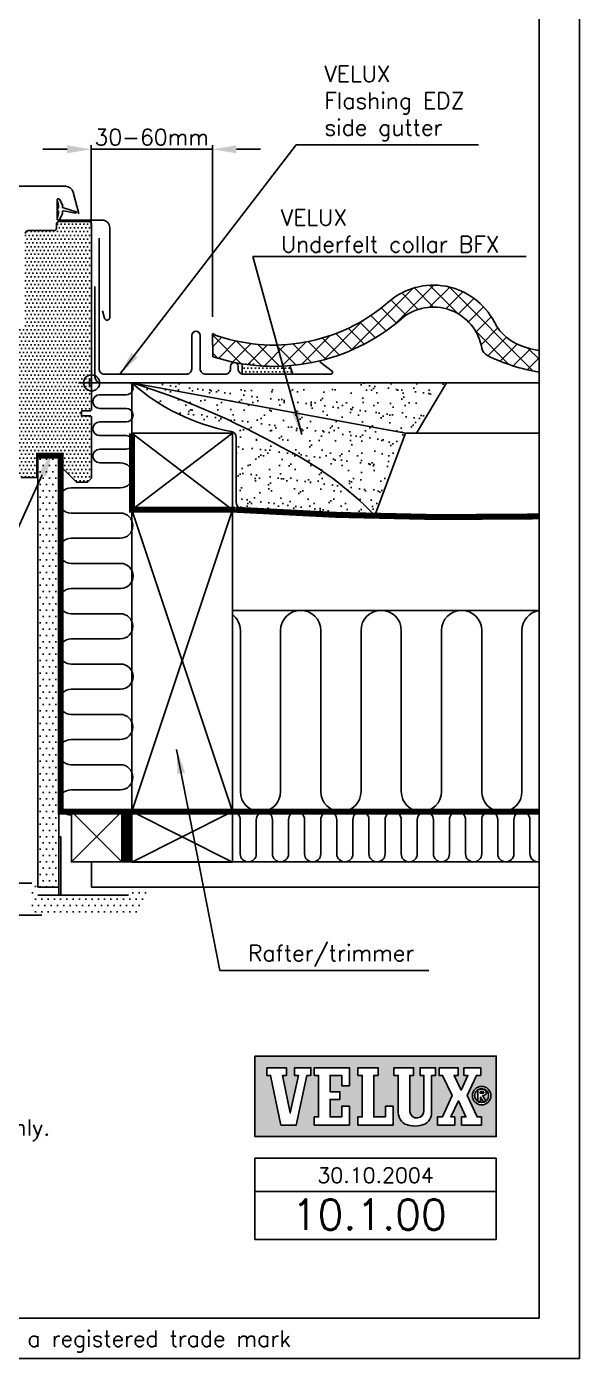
# Model space of a CAD drawing. Extents: x 0 to 1890, y 0 to 1390.
# Drawn here: x 1615 to 1890, y 0 to 662 of the extents above; entities that cross this region are included whole.
import ezdxf
from ezdxf.enums import TextEntityAlignment as Align

# ---------------------------------------------------------------- set-up
doc = ezdxf.new("R2010")
doc.units = 0
doc.header["$LTSCALE"] = 30
doc.header["$MEASUREMENT"] = 0
doc.header["$PDSIZE"] = 2
doc.linetypes.add('DASHED', pattern=[0.75, 0.5, -0.25])
doc.linetypes.add('HIDDEN', pattern=[0.375, 0.25, -0.125])
doc.layers.get('DEFPOINTS').update_dxf_attribs({"linetype": 'CONTINUOUS'})
for name, color, linetype in [('VELUX_BFX', 9, 'CONTINUOUS'), ('VELUX_FLASHING', 4, 'CONTINUOUS'), ('VELUX_FRAME', 6, 'CONTINUOUS'), ('VELUX_HATCH', 1, 'CONTINUOUS'), ('VELUX_INFO', 6, 'CONTINUOUS'), ('VELUX_INSIDE-COVERING', 7, 'CONTINUOUS'), ('VELUX_INSULATION', 1, 'CONTINUOUS'), ('VELUX_LINNING', 7, 'CONTINUOUS'), ('VELUX_ROOFCONSTRUCTION', 7, 'CONTINUOUS'), ('VELUX_ROOFINGMATERIAL', 3, 'CONTINUOUS'), ('VELUX_ROOFWINDOW', 7, 'CONTINUOUS'), ('VELUX_TEXT', 1, 'CONTINUOUS'), ('VELUX_UNDERROOF', 3, 'DASHED'), ('VELUX_VAPOUR-BARRIER', 1, 'HIDDEN')]:
    doc.layers.add(name, color=color, linetype=linetype)
doc.styles.add('ROMANS', font='romans')
doc.styles.add('STOR', font='ROMANS', dxfattribs={"height": 15})
doc.dimstyles.new('MLS_A3_1T5', dxfattribs={"dimtxt": 8, "dimasz": 12, "dimexe": 2, "dimexo": 0, "dimgap": 2, "dimtad": 1, "dimtoh": 1, "dimdec": 0, "dimzin": 0, "dimdsep": 46, "dimtxsty": 'ROMANS', "dimcen": 0.09, "dimclrd": 256, "dimclre": 256, "dimclrt": 256, "dimadec": 0, "dimazin": 0, "dimtfac": 1, "dimtdec": 0, "dimtix": 1, "dimtmove": 0, "dimatfit": 3, "dimfxl": 1, "dimtolj": 1, "dimtzin": 0, "dimarcsym": 0})

# ---------------------------------------------------------------- blocks, each defined once
blk = doc.blocks.new('*D4')
at = {"layer": 'DEFPOINTS', "color": 0}
for p in [(1647.38, 600.69), (1647.38, 562.31), (1707.57, 517.42)]:
    blk.add_point(p, dxfattribs=at)
at = {"layer": 'VELUX_INFO', "lineweight": -2}
for p, q in [((1647.38, 562.31), (1647.38, 602.69)), ((1707.57, 517.42), (1707.57, 602.69)), ((1635.38, 600.69), (1623.38, 600.69)), ((1707.57, 600.69), (1647.38, 600.69)), ((1719.57, 600.69), (1731.57, 600.69))]:
    blk.add_line(p, q, dxfattribs=at)
at = {"layer": 'VELUX_INFO'}
for points in [[(1635.38, 602.69), (1635.38, 598.69), (1647.38, 600.69)], [(1719.57, 602.69), (1719.57, 598.69), (1707.57, 600.69)]]:
    blk.add_solid(points, dxfattribs=at)
at = {"layer": 'VELUX_INFO', "insert": (1677.48, 606.69), "char_height": 8, "attachment_point": 5, "style": 'ROMANS'}
blk.add_mtext('\\A1;30-60mm', dxfattribs=at)
blk = doc.blocks.new('V21_PAKNING')
at = {"layer": 'VELUX_ROOFWINDOW', "const_width": 3}
blk.add_lwpolyline([(27.3, -36.2), (14.8, -36.2)], dxfattribs=at)

msp = doc.modelspace()

# ---------------------------------------------------------------- hatches: boundary and pattern name
at = {"layer": 'VELUX_HATCH', "linetype": 'Continuous'}
h = msp.add_hatch(dxfattribs=at)
h.set_pattern_fill('DOTS', color=256, scale=30, style=0)
h.set_pattern_definition([(180, (1699.0098, 332.9216), (-0.9375, 1.875), [0, -1.875])])
edge = h.paths.add_edge_path()
edge.add_line((1632.77, 442.63), (1640.07, 435.33))
edge.add_line((1640.07, 435.33), (1645.57, 435.33))
edge.add_line((1645.57, 435.33), (1647.57, 437.33))
edge.add_line((1647.57, 437.33), (1647.57, 467.83))
edge.add_line((1647.57, 467.83), (1647.07, 468.33))
edge.add_line((1647.07, 468.33), (1642.57, 468.33))
edge.add_line((1642.57, 468.33), (1642.57, 470.73))
edge.add_line((1642.57, 470.73), (1647.07, 470.73))
edge.add_line((1647.07, 470.73), (1647.57, 471.23))
edge.add_line((1647.57, 471.23), (1647.57, 483.13))
edge.add_line((1647.57, 483.13), (1646.57, 483.13))
edge.add_line((1646.57, 483.13), (1646.57, 486.13))
edge.add_line((1646.57, 486.13), (1647.57, 486.13))
edge.add_line((1647.57, 486.13), (1647.57, 563.33))
edge.add_ellipse((1646.07, 563.33), major_axis=(-1.06, 1.06), ratio=1, start_angle=225, end_angle=315)
edge.add_line((1646.07, 564.83), (1631.57, 564.83))
edge.add_ellipse((1631.57, 563.33), major_axis=(1.06, 1.06), ratio=1, start_angle=45, end_angle=135)
edge.add_line((1630.07, 563.33), (1630.07, 561.33))
edge.add_ellipse((1629.07, 561.33), major_axis=(0.707, 0.707), ratio=1, start_angle=225, end_angle=315, ccw=False)
edge.add_line((1629.07, 560.33), (1616.07, 560.33))
edge.add_ellipse((1616.07, 558.83), major_axis=(1.06, 1.06), ratio=1, start_angle=45, end_angle=135)
edge.add_line((1614.57, 558.83), (1614.57, 511.33))
edge.add_line((1614.57, 511.33), (1607.07, 511.33))
edge.add_ellipse((1607.07, 509.83), major_axis=(1.06, 1.06), ratio=1, start_angle=45, end_angle=135)
edge.add_line((1605.57, 509.83), (1605.57, 499.33))
edge.add_line((1605.57, 499.33), (1611.17, 438.99))
edge.add_ellipse((1612.66, 439.13), major_axis=(1.06, 1.06), ratio=1, start_angle=140.3, end_angle=225)
edge.add_line((1612.66, 437.63), (1620.27, 437.63))
edge.add_line((1620.27, 437.63), (1620.27, 449.63))
edge.add_line((1620.27, 449.63), (1632.77, 449.63))
edge.add_line((1632.77, 449.63), (1632.77, 442.63))
edge = h.paths.add_edge_path()
edge.add_ellipse((1566.47, 544.28), major_axis=(-1.94, 1.94), ratio=1, start_angle=39.78409, end_angle=230.21591)
edge.add_line((1569.21, 544.53), (1569.26, 544.53))
edge.add_line((1569.26, 544.53), (1572.97, 544.53))
edge.add_ellipse((1572.97, 546.03), major_axis=(1.06, 1.06), ratio=1, start_angle=225, end_angle=315)
edge.add_line((1574.47, 546.03), (1574.47, 552.53))
edge.add_line((1574.47, 552.53), (1575.47, 552.53))
edge.add_line((1575.47, 552.53), (1575.47, 556.53))
edge.add_line((1575.47, 556.53), (1574.47, 556.53))
edge.add_line((1574.47, 556.53), (1574.47, 561.53))
edge.add_line((1574.47, 561.53), (1575.47, 563.53))
edge.add_line((1575.47, 563.53), (1581.47, 563.53))
edge.add_line((1581.47, 563.53), (1581.47, 561.03))
edge.add_line((1581.47, 561.03), (1584.47, 561.03))
edge.add_line((1584.47, 561.03), (1584.47, 564.53))
edge.add_line((1584.47, 564.53), (1594.47, 564.53))
edge.add_line((1594.47, 564.53), (1594.47, 578.83))
edge.add_ellipse((1595.47, 578.83), major_axis=(-0.707, 0.707), ratio=1, start_angle=-45, end_angle=45, ccw=False)
edge.add_line((1595.47, 579.83), (1607.47, 579.83))
edge.add_ellipse((1607.47, 578.83), major_axis=(-0.707, 0.707), ratio=1, start_angle=225, end_angle=315, ccw=False)
edge.add_line((1608.47, 578.83), (1608.47, 517.06))
edge.add_ellipse((1607.47, 517.06), major_axis=(0.707, 0.707), ratio=1, start_angle=250.01689, end_angle=315, ccw=False)
edge.add_line((1607.89, 516.16), (1604.39, 514.53))
edge.add_ellipse((1603.97, 515.43), major_axis=(0.707, 0.707), ratio=1, start_angle=135, end_angle=250.01689, ccw=False)
edge.add_line((1602.97, 515.43), (1602.97, 520.13))
edge.add_line((1602.97, 520.13), (1599.97, 520.13))
edge.add_line((1599.97, 520.13), (1599.97, 515.33))
edge.add_ellipse((1598.97, 515.33), major_axis=(0.707, 0.707), ratio=1, start_angle=225, end_angle=315, ccw=False)
edge.add_line((1598.97, 514.33), (1593.47, 514.33))
edge.add_line((1593.47, 514.33), (1593.47, 511.33))
edge.add_line((1593.47, 511.33), (1600.97, 511.33))
edge.add_ellipse((1600.97, 509.83), major_axis=(1.06, 1.06), ratio=1, start_angle=315, end_angle=405, ccw=False)
edge.add_line((1602.47, 509.83), (1602.47, 506.25))
edge.add_ellipse((1600.97, 506.25), major_axis=(1.06, 1.06), ratio=1, start_angle=270, end_angle=315, ccw=False)
edge.add_line((1602.03, 505.19), (1598.97, 502.13))
edge.add_line((1598.97, 502.13), (1598.97, 501.23))
edge.add_line((1598.97, 501.23), (1591.87, 501.23))
edge.add_line((1591.87, 501.23), (1591.87, 498.03))
edge.add_line((1591.87, 498.03), (1598.97, 498.03))
edge.add_line((1598.97, 498.03), (1598.97, 497.13))
edge.add_line((1598.97, 497.13), (1602.03, 494.07))
edge.add_ellipse((1600.97, 493.01), major_axis=(1.06, 1.06), ratio=1, start_angle=315, end_angle=360, ccw=False)
edge.add_line((1602.47, 493.01), (1602.47, 491.03))
edge.add_ellipse((1600.97, 491.03), major_axis=(1.06, 1.06), ratio=1, start_angle=225, end_angle=315, ccw=False)
edge.add_line((1600.97, 489.53), (1573.97, 489.53))
edge.add_ellipse((1573.97, 491.03), major_axis=(-1.06, 1.06), ratio=1, start_angle=45, end_angle=135, ccw=False)
edge.add_line((1572.47, 491.03), (1572.47, 493.53))
edge.add_ellipse((1571.47, 493.53), major_axis=(0.707, 0.707), ratio=1, start_angle=315, end_angle=405)
edge.add_line((1571.47, 494.53), (1565.22, 494.53))
edge.add_ellipse((1565.22, 496.03), major_axis=(1.06, 1.06), ratio=1, start_angle=141, end_angle=225, ccw=False)
edge.add_line((1563.73, 495.87), (1558.85, 542.32))
edge.add_ellipse((1560.84, 542.53), major_axis=(1.41, 1.41), ratio=1, start_angle=45, end_angle=141, ccw=False)
edge.add_line((1560.84, 544.53), (1563.68, 544.53))
h = msp.add_hatch(dxfattribs=at)
h.set_pattern_fill('ANSI37', color=256, scale=50, style=0)
h.set_pattern_definition([(45, (199.1, -24.735), (-4.419417, 4.419417), []), (135, (199.1, -24.735), (-4.419417, -4.419417), [])])
h.paths.add_polyline_path([(1841.49, 501.9, 0.191319), (1844.25, 498.21, 0.069713), (1870, 489.92), (1870, 500.68, -0.020358), (1863.12, 502.32, -0.206769), (1847.73, 514.84, 0.486668), (1794.92, 524.7, -0.274443), (1707.6, 508.92), (1707.86, 497.62, 0.028735), (1718.69, 494.78, -0.04426), (1719.01, 494.72, 0.230375), (1801.52, 516.42, -0.585026)])
h = msp.add_hatch(dxfattribs=at)
h.set_pattern_fill('DOTS', color=256, scale=30, style=0)
h.set_pattern_definition([(0, (208.3217, -63.0159), (0.9375, 1.875), [0, -1.875])])
edge = h.paths.add_edge_path()
edge.add_line((1746.11, 493.2), (1747.54, 488.9))
edge.add_line((1747.54, 488.9), (1722.44, 488.99))
edge.add_line((1722.44, 488.99), (1722.44, 494.1))
h = msp.add_hatch(dxfattribs=at)
h.set_pattern_fill('AR-SAND', color=256, scale=5, style=0)
h.set_pattern_definition([(142.5, (2809.044, -65.816), (0.314967, 9.63412), [0, -7.6, 0, -8.5, 0, -8.125]), (172.5, (2809.044, -65.816), (-8.84888, 14.11073), [0, -4.1, 0, -6.85, 0, -2.625]), (212.5, (2815.194, -65.816), (-15.57071, 0.028295), [0, -2.5, 0, -9, 0, -11.75]), (222.5, (2815.194, -65.816), (-15.03063, 4.38838), [0, -1.25, 0, -5.9, 0, -6.75])])
h.paths.add_polyline_path([(1719.39, 457.56, 0.365436), (1716.9, 460.52, -0.135928), (1667.57, 484.62), (1667.58, 484.62, -0.054506), (1741.93, 452.65, -0.088009), (1788.27, 418.75), (1725.21, 420.83, -0.000119), (1723.83, 420.89, -0.408899), (1719.39, 426.39)])
h.paths.add_polyline_path([(1741.93, 452.65, 0.054506), (1667.58, 484.62), (1667.59, 484.62), (1803.57, 459.63), (1788.27, 418.75, 0.088009)])
h.paths.add_polyline_path([(1667.59, 484.62), (1824.03, 484.62), (1809.11, 459.63), (1803.57, 459.63)])
h = msp.add_hatch(dxfattribs=at)
h.set_pattern_fill('DOTS', color=256, scale=50, style=0)
h.set_pattern_definition([(180, (2818.8463, -65.816), (-1.5625, 3.125), [0, -3.125])])
h.paths.add_polyline_path([(1620.85, 448.43), (1631.25, 448.43), (1631.25, 427.32, 0.089803), (1631.25, 425.09), (1631.25, 401.99, 0.06289), (1631.25, 400.43), (1631.25, 376.99, 0.06289), (1631.25, 375.43), (1631.25, 351.99, 0.06289), (1631.25, 350.43), (1631.25, 326.99, 0.06289), (1631.25, 325.43), (1631.25, 243.73), (1631.13, 243.03), (1631.25, 243.01), (1631.25, 232.63), (1620.85, 232.63), (1620.85, 236.43)])
h = msp.add_hatch(dxfattribs=at)
h.set_pattern_fill('DOTS', color=256, scale=50, style=0)
h.set_pattern_definition([(180, (3008.7236, 0), (-1.5625, 3.125), [0, -3.125])])
h.paths.add_polyline_path([(1668.1, 220.13, 0.339454), (1672.93, 223.83), (1674.82, 230.87, 0.493145), (1673.85, 232.13), (1673.15, 232.13, -0.414214), (1671.15, 234.13), (1665.85, 234.13), (1665.85, 229.13), (1620.85, 229.13), (1620.85, 236.13), (1617.85, 236.13), (1617.85, 225.13, 0.414214), (1622.85, 220.13)])
at = {"layer": 'VELUX_INFO', "linetype": 'Continuous'}
h = msp.add_hatch(color=1, dxfattribs=at)
h.paths.add_polyline_path([(1848.71, 150.15), (1728.71, 150.15), (1728.71, 110.15), (1848.71, 110.15)])
h.paths.add_polyline_path([(1779.95, 115.88), (1779.95, 119.93), (1782.08, 119.93), (1782.08, 140.59), (1779.95, 140.59), (1779.95, 144.42), (1789.96, 144.42), (1789.96, 140.59), (1787.83, 140.59), (1787.83, 119.93), (1793.58, 119.93), (1793.58, 125.25), (1797.41, 125.25), (1797.41, 115.88)], flags=16)
h.paths.add_polyline_path([(1775.69, 115.88), (1758.23, 115.88), (1758.23, 119.93), (1760.36, 119.93), (1760.36, 140.59), (1758.23, 140.59), (1758.23, 144.42), (1775.69, 144.42), (1775.69, 135.47), (1771.86, 135.47), (1771.86, 140.59), (1766.11, 140.59), (1766.11, 132.49), (1771.01, 132.49), (1771.01, 128.66), (1766.11, 128.66), (1766.11, 119.93), (1771.86, 119.93), (1771.86, 125.25), (1775.69, 125.25)], flags=16)
h.paths.add_polyline_path([(1799.97, 122.37), (1799.97, 140.59), (1797.84, 140.59), (1797.84, 144.42), (1807.63, 144.42), (1807.63, 140.59), (1805.72, 140.59), (1805.72, 122.42, 0.946778), (1812.74, 123.1), (1812.74, 140.59), (1810.83, 140.59), (1810.83, 144.42), (1818.49, 144.42), (1818.49, 140.59), (1816.58, 140.59), (1816.58, 122.27, -0.376875), (1810.83, 115.67, -0.088845), (1805.72, 115.67, -0.37443)], flags=16)
h.paths.add_polyline_path([(1749.29, 115.88), (1741.62, 115.88), (1736.51, 140.59), (1734.59, 140.59), (1734.59, 144.42), (1744.39, 144.42), (1744.39, 140.59), (1742.47, 140.59), (1746.33, 121.93), (1750.35, 140.59), (1748.43, 140.59), (1748.43, 144.42), (1756.53, 144.42), (1756.53, 140.59), (1754.61, 140.59)], flags=16)
h.paths.add_polyline_path([(1819.56, 115.88), (1819.56, 119.93), (1821.9, 119.93), (1826.76, 130.59), (1822.01, 140.59), (1820.3, 140.59), (1820.3, 144.42), (1829.67, 144.42), (1829.67, 140.59), (1827.76, 140.59), (1831.21, 133.32), (1834.57, 140.59), (1832.65, 140.59), (1832.65, 144.42), (1840.96, 144.42), (1840.96, 140.59), (1838.83, 140.59), (1834.18, 130.54), (1839.15, 119.93), (1841.28, 119.93), (1841.28, 115.88), (1831.48, 115.88), (1831.48, 119.93), (1833.61, 119.93), (1829.84, 127.99), (1826.16, 119.93), (1828.07, 119.93), (1828.07, 115.88)], flags=16)
h.paths.add_polyline_path([(1836.82, 130.54, -1), (1846.02, 130.54, -1)], flags=16)
h.paths.add_polyline_path([(1837.93, 130.54, -1), (1844.91, 130.54, -1)], flags=0)
h.paths.add_polyline_path([(1839.61, 127.67), (1839.61, 133.52), (1842.11, 133.52, -1.04246), (1842.11, 130.58), (1841.93, 130.58), (1843.56, 128.02, -0.045057), (1843.07, 127.67), (1842.24, 127.67), (1840.91, 129.77), (1840.91, 127.67)], flags=0)
h.paths.add_polyline_path([(1840.72, 131.69), (1840.72, 132.41), (1842.15, 132.41, -1.08395), (1842.13, 131.69)], flags=0)

# ---------------------------------------------------------------- linework, layer by layer
at = {"layer": 'VELUX_BFX'}
for points in [[(1649.21, 532.61), (1649.21, 487.62, 0.408932), (1652.16, 484.62), (1824.03, 484.62), (1809.11, 459.63), (1803.57, 459.63), (1788.27, 418.75), (1724.39, 420.86, -0.442276), (1719.39, 426.39), (1719.39, 457.56, 0.365436), (1716.9, 460.52, -0.135941), (1667.57, 484.63), (1803.57, 459.63)], [(1667.57, 484.63, -0.054514), (1741.93, 452.65, -0.088009), (1788.27, 418.75, 0.109041)]]:
    msp.add_lwpolyline(points, format="xyb", dxfattribs=at)
at = {"layer": 'VELUX_FLASHING'}
msp.add_lwpolyline([(1761.02, 495.1), (1767.25, 490.32, -0.548619), (1766.34, 488.9), (1723.14, 488.9, -0.414214), (1720.34, 491.7), (1720.34, 492.94, 1), (1716.64, 492.94), (1716.64, 491.7, -0.414214), (1713.84, 488.9), (1704.34, 488.9, -0.414214), (1701.54, 491.7), (1701.54, 508.2, 1), (1697.34, 508.2), (1697.34, 491.7, -0.414214), (1694.54, 488.9), (1654.04, 488.9, -0.414214), (1651.24, 491.7), (1651.24, 556.6)], format="xyb", dxfattribs=at)
msp.add_lwpolyline([(1746.11, 493.2), (1747.54, 488.9), (1722.44, 488.99), (1722.44, 494.1)], dxfattribs=at)
at = {"layer": 'VELUX_FRAME'}
for points in [[(0, 1390), (0, 0), (1890, 0), (1890, 1390)], [(20, 20), (1870, 20), (1870, 1370), (20, 1370)]]:
    msp.add_lwpolyline(points, close=True, dxfattribs=at)
at = {"layer": 'VELUX_INFO', "color": 7}
for p, q in [((1728.71, 99.51), (1848.71, 99.51)), ((1728.71, 99.51), (1728.71, 59.09)), ((1848.71, 99.51), (1848.71, 59.09)), ((1728.71, 82.89), (1848.71, 82.89)), ((1728.71, 59.09), (1848.71, 59.09))]:
    msp.add_line(p, q, dxfattribs=at)
msp.add_lwpolyline([(1728.71, 150.15), (1848.71, 150.15), (1848.71, 110.15), (1728.71, 110.15)], close=True, dxfattribs=at)
for points in [[(1734.59, 144.42), (1744.39, 144.42), (1744.39, 140.59), (1742.47, 140.59), (1746.33, 121.93), (1750.35, 140.59), (1748.43, 140.59), (1748.43, 144.42), (1756.53, 144.42), (1756.53, 140.59), (1754.61, 140.59), (1749.29, 115.88), (1741.62, 115.88), (1736.51, 140.59), (1734.59, 140.59), (1734.59, 144.42)], [(1758.23, 144.42), (1775.69, 144.42), (1775.69, 135.47), (1771.86, 135.47), (1771.86, 140.59), (1766.11, 140.59), (1766.11, 132.49), (1771.01, 132.49), (1771.01, 128.66), (1766.11, 128.66), (1766.11, 119.93), (1771.86, 119.93), (1771.86, 125.25), (1775.69, 125.25), (1775.69, 115.88), (1758.23, 115.88), (1758.23, 119.93), (1760.36, 119.93), (1760.36, 140.59), (1758.23, 140.59), (1758.23, 144.42)], [(1779.95, 144.42), (1789.96, 144.42), (1789.96, 140.59), (1787.83, 140.59), (1787.83, 119.93), (1793.58, 119.93), (1793.58, 125.25), (1797.41, 125.25), (1797.41, 115.88), (1779.95, 115.88), (1779.95, 119.93), (1782.08, 119.93), (1782.08, 140.59), (1779.95, 140.59), (1779.95, 144.42)], [(1820.3, 144.42), (1820.3, 140.59), (1822.01, 140.59), (1826.76, 130.59), (1821.9, 119.93), (1819.56, 119.93), (1819.56, 115.88), (1828.07, 115.88), (1828.07, 119.93), (1826.16, 119.93), (1829.84, 127.99), (1833.61, 119.93), (1831.48, 119.93), (1831.48, 115.88), (1841.28, 115.88), (1841.28, 119.93), (1839.15, 119.93), (1834.18, 130.54), (1838.83, 140.59), (1840.96, 140.59), (1840.96, 144.42), (1832.65, 144.42), (1832.65, 140.59), (1834.57, 140.59), (1831.21, 133.32), (1827.76, 140.59), (1829.67, 140.59), (1829.67, 144.42), (1820.3, 144.42)]]:
    msp.add_lwpolyline(points, dxfattribs=at)
msp.add_lwpolyline([(1799.97, 122.27), (1799.97, 140.59), (1797.84, 140.59), (1797.84, 144.42), (1807.63, 144.42), (1807.63, 140.59), (1805.72, 140.59), (1805.72, 122.42, 0.946778), (1812.74, 123.1), (1812.74, 140.59), (1810.83, 140.59), (1810.83, 144.42), (1818.49, 144.42), (1818.49, 140.59), (1816.58, 140.59), (1816.58, 122.27, -0.376875), (1810.83, 115.67, -0.088845), (1805.72, 115.67, -0.370497)], format="xyb", close=True, dxfattribs=at)
for points in [[(1843.56, 128.02), (1841.93, 130.58), (1842.11, 130.58, 1.04246), (1842.11, 133.52), (1839.61, 133.52), (1839.61, 127.67), (1840.91, 127.67), (1840.91, 129.77), (1842.24, 127.67), (1843.07, 127.67)], [(1842.15, 131.69), (1840.72, 131.69), (1840.72, 132.41), (1842.15, 132.41, -1.059645), (1842.15, 131.69)]]:
    msp.add_lwpolyline(points, format="xyb", dxfattribs=at)
for radius in [4.6, 3.49]:
    msp.add_circle((1841.42, 130.54), radius, dxfattribs=at)
msp.add_arc((1841.42, 130.54), 3.3, 299.99015, 310.30955, dxfattribs=at)
at = {"layer": 'VELUX_INSIDE-COVERING'}
for p, q in [((1647.45, 246.63), (1870, 246.63)), ((1647.45, 234.13), (1647.45, 246.63)), ((1647.45, 234.13), (1870, 234.13))]:
    msp.add_line(p, q, dxfattribs=at)
at = {"layer": 'VELUX_INSULATION'}
for p, q in [((1870, 371.63), (1717.57, 371.63)), ((1667.57, 271.63), (1667.57, 246.63)), ((1870, 271.66), (1717.57, 271.63))]:
    msp.add_line(p, q, dxfattribs=at)
for points in [[(1637.45, 269.96, -1), (1637.45, 282.46), (1661.82, 282.46, 1), (1661.82, 294.96), (1637.45, 294.96, -1), (1637.45, 307.46), (1661.82, 307.46, 1), (1661.82, 319.96), (1637.45, 319.96, -1), (1637.45, 332.46), (1661.9, 332.46, 1), (1661.9, 344.96), (1637.45, 344.96, -1), (1637.45, 357.46), (1661.82, 357.46, 1), (1661.82, 369.96), (1637.45, 369.96, -1), (1637.45, 382.46), (1661.9, 382.46, 1), (1661.9, 394.96), (1637.45, 394.96, -1), (1637.45, 407.46), (1661.82, 407.46, 1), (1661.82, 419.96), (1637.4, 419.96, -1), (1637.4, 432.46), (1661.82, 432.46, 1), (1661.82, 444.96), (1651.6, 444.96, -1), (1651.6, 451.71), (1664.77, 451.71, 1), (1664.77, 458.47), (1651.6, 458.47, -1), (1651.6, 465.23), (1664.77, 465.23, 1), (1664.77, 471.99), (1651.6, 471.99, -1), (1651.6, 478.74), (1664.77, 478.74, 0.686834), (1667.04, 484.63)], [(1870, 371.52, 0.371366), (1861.48, 361.63), (1861.48, 281.63, -1), (1841.48, 281.63), (1841.48, 361.63, 1), (1821.48, 361.63), (1821.48, 281.63, -1), (1801.48, 281.63), (1801.48, 361.63, 1), (1781.48, 361.63), (1781.48, 281.63, -1), (1761.48, 281.63), (1761.48, 361.63, 1), (1741.48, 361.63), (1741.48, 281.63, -1), (1721.48, 281.63), (1721.48, 361.63, 0.231807), (1717.61, 369.53)], [(1870, 246.67, -0.455873), (1865.44, 250.63), (1865.44, 267.63, 1), (1857.44, 267.63), (1857.44, 250.63, -1), (1849.44, 250.63), (1849.44, 267.63, 1), (1841.44, 267.63), (1841.44, 250.63, -1), (1833.44, 250.63), (1833.44, 267.63, 1), (1825.44, 267.63), (1825.44, 250.63, -1), (1817.44, 250.63), (1817.43, 267.63, 0.99469), (1809.43, 267.63), (1809.43, 250.63, -1), (1801.43, 250.63), (1801.43, 267.63, 1), (1793.43, 267.63), (1793.43, 250.63, -1), (1785.43, 250.63), (1785.43, 267.63, 1), (1777.43, 267.63), (1777.43, 250.63, -1), (1769.43, 250.63), (1769.43, 267.63, 1), (1761.43, 267.63), (1761.43, 250.63, -1), (1753.43, 250.63), (1753.43, 267.63, 1), (1745.43, 267.63), (1745.43, 250.63, -1), (1737.43, 250.63), (1737.42, 267.63, 0.99469), (1729.42, 267.63), (1729.42, 250.63, -1), (1721.42, 250.63), (1721.42, 267.63, 0.414213), (1717.42, 271.63)]]:
    msp.add_lwpolyline(points, format="xyb", dxfattribs=at)
at = {"layer": 'VELUX_LINNING'}
for p, q in [((1620.85, 449.63), (1620.85, 234.13)), ((1631.25, 449.63), (1631.25, 234.13)), ((1617.85, 236.13), (1509.65, 236.13)), ((1620.85, 234.13), (1631.25, 234.13)), ((1620.85, 230.13), (1665.85, 230.13)), ((1622.85, 220.13), (1509.65, 220.13))]:
    msp.add_line(p, q, dxfattribs=at)
at = {"layer": 'VELUX_LINNING', "flags": 128}
msp.add_lwpolyline([(1632.25, 230.13), (1632.25, 259.13), (1631.25, 259.13), (1631.25, 230.13)], dxfattribs=at)
at = {"layer": 'VELUX_ROOFCONSTRUCTION'}
for p, q in [((1667.57, 484.63), (1870, 484.63)), ((1667.57, 472.63), (1667.57, 484.63)), ((1667.57, 460.63), (1667.57, 472.63)), ((1667.57, 435.63), (1667.57, 460.63)), ((1717.57, 421.63), (1667.57, 459.63)), ((1667.57, 421.63), (1717.57, 459.63)), ((1667.57, 459.63), (1717.57, 459.63)), ((1667.57, 459.63), (1717.57, 459.63)), ((1667.57, 459.63), (1667.57, 421.63)), ((1717.57, 459.63), (1717.57, 421.63)), ((1809.11, 459.63), (1870, 459.63)), ((1667.57, 271.63), (1667.57, 421.63)), ((1717.57, 421.63), (1667.57, 271.63)), ((1667.57, 421.63), (1717.57, 271.63)), ((1717.57, 421.63), (1667.57, 421.63)), ((1667.57, 421.63), (1717.57, 421.63)), ((1717.57, 421.63), (1717.57, 271.63)), ((1662.52, 246.63), (1637.52, 271.63)), ((1637.52, 246.63), (1662.52, 271.63)), ((1717.57, 271.63), (1667.57, 271.63)), ((1667.57, 246.57), (1717.57, 271.63)), ((1717.57, 246.57), (1667.57, 271.62))]:
    msp.add_line(p, q, dxfattribs=at)
msp.add_lwpolyline([(1662.52, 246.63), (1662.52, 271.63), (1637.52, 271.63), (1637.52, 246.63), (1662.52, 246.63)], dxfattribs=at)
msp.add_lwpolyline([(1667.57, 271.63), (1717.57, 271.63), (1717.57, 246.58), (1667.57, 246.58)], close=True, dxfattribs=at)
at = {"layer": 'VELUX_ROOFINGMATERIAL'}
msp.add_lwpolyline([(1870, 489.92, -0.069713), (1844.25, 498.21, -0.191319), (1841.49, 501.9, 0.585026), (1801.52, 516.42, -0.261732), (1707.86, 497.62), (1707.6, 508.92, 0.274443), (1794.92, 524.7, -0.486668), (1847.73, 514.84, 0.206769), (1863.12, 502.32, 0.020358), (1870, 500.68)], format="xyb", dxfattribs=at)
msp.add_arc((1715.77, 522.87), 15.88, 239.02152, 251.79295, dxfattribs=at)
at = {"layer": 'VELUX_ROOFWINDOW', "color": 1}
for p, q in [((1647.57, 478.13), (1647.57, 491.13)), ((1641.07, 484.63), (1654.07, 484.63))]:
    msp.add_line(p, q, dxfattribs=at)
at = {"layer": 'VELUX_ROOFWINDOW', "color": 4}
for points in [[(1578.88, 568.59), (1581.77, 579.37, -0.339229), (1585.64, 582.33), (1634.5, 582.33, -0.339229), (1638.37, 579.37), (1641.26, 568.59)], [(1652.97, 520.36), (1653.92, 516.83, 0.876976), (1656.57, 517.18), (1656.57, 561.83, 0.414214), (1652.92, 565.48), (1631.12, 565.48, -0.414214), (1630.42, 566.18), (1630.42, 575.48, -0.802585), (1631.75, 575.77), (1633.3, 572.47)]]:
    msp.add_lwpolyline(points, format="xyb", dxfattribs=at)
at = {"layer": 'VELUX_ROOFWINDOW', "color": 1}
msp.add_lwpolyline([(1630.45, 566.44, 0.940052), (1631.75, 565.93), (1633.07, 568.76, 0.232778), (1633.06, 569.2, -0.540065), (1633.56, 570.08), (1639.65, 569.03, 0.933698), (1639.84, 569.59), (1633.56, 571.58, -0.540065), (1633.06, 572.45, 0.232778), (1633.07, 572.9), (1631.75, 575.72, 0.940052), (1630.45, 575.21, -0.05842), (1631.13, 571.81, -0.352853), (1630.92, 571.5, 0.742604), (1630.92, 570.16, -0.352853), (1631.13, 569.85, -0.05842)], format="xyb", close=True, dxfattribs=at)
at = {"layer": 'VELUX_ROOFWINDOW'}
msp.add_lwpolyline([(1612.66, 437.63), (1620.27, 437.63), (1620.27, 449.63), (1632.77, 449.63), (1632.77, 442.63), (1640.07, 435.33), (1645.57, 435.33), (1647.57, 437.33), (1647.57, 467.83), (1647.07, 468.33), (1642.57, 468.33), (1642.57, 470.73), (1647.07, 470.73), (1647.57, 471.23), (1647.57, 483.13), (1646.57, 483.13), (1646.57, 486.13), (1647.57, 486.13), (1647.57, 563.33, 0.414214), (1646.07, 564.83), (1631.57, 564.83, 0.414214), (1630.07, 563.33), (1630.07, 561.33, -0.414214), (1629.07, 560.33), (1616.07, 560.33, 0.414214), (1614.57, 558.83)], format="xyb", dxfattribs=at)
at = {"layer": 'VELUX_ROOFWINDOW', "color": 1}
msp.add_circle((1647.57, 484.63), 4, dxfattribs=at)
at = {"layer": 'VELUX_TEXT'}
msp.add_line((1623.05, 438.97), (1610.88, 412.37), dxfattribs=at)
msp.add_solid([(1624.87, 438.14), (1621.23, 439.8), (1628.04, 449.88)], dxfattribs=at)
at = {"layer": 'VELUX_UNDERROOF'}
msp.add_line((1667.57, 421.63), (1667.57, 459.63), dxfattribs=at)
at = {"layer": 'VELUX_UNDERROOF', "const_width": 3}
msp.add_lwpolyline([(1667.57, 459.63), (1667.57, 421.63), (1718.89, 421.63, 0.021533), (1870, 418.29, 0.021533)], format="xyb", dxfattribs=at)
at = {"layer": 'VELUX_VAPOUR-BARRIER', "ltscale": 1.5, "const_width": 3}
for points in [[(1664.18, 246.63), (1664.18, 271.63), (1632.11, 271.63), (1632.11, 448.41), (1621.41, 448.41)], [(1665.99, 246.63), (1665.99, 271.61), (1870, 271.61)]]:
    msp.add_lwpolyline(points, dxfattribs=at)

# ---------------------------------------------------------------- block references
at = {"layer": 'VELUX_HATCH', "extrusion": (0, 0, -1), "zscale": -1}
msp.add_blockref('V21_PAKNING', (-1647.57, 484.63), dxfattribs=at)
msp.add_blockref('V21_PAKNING', (-1647.57, 484.63), dxfattribs=at)

# ---------------------------------------------------------------- texts
at = {"layer": 'VELUX_HATCH', "style": 'ROMANS'}
for s, p in [('purposes as it rpresents a typical installation detail only.', (1313.57, 110.75)), ('VELUX is a registered trade mark', (1563.24, 5.77))]:
    msp.add_text(s, height=8, dxfattribs=at).set_placement(p)
at = {"layer": 'VELUX_INFO', "color": 3, "style": 'STOR'}
msp.add_attdef('30.10.2004', text='', height=7.5, dxfattribs=at).set_placement((1788.71, 87.24), align=Align.CENTER)
msp.add_attdef('10.1.00', text='', height=15, dxfattribs=at).set_placement((1785.57, 71.44), align=Align.MIDDLE)
at = {"layer": 'VELUX_TEXT', "char_height": 8, "style": 'ROMANS'}
for s, insert, attachment_point in [('VELUX\\PFlashing EDZ\\Pside gutter', (1763.29, 623.5), 4), ('VELUX\\PUnderfelt collar BFX', (1741.66, 549.47), 7), ('Rafter/trimmer', (1725.3, 194.67), 7)]:
    msp.add_mtext(s, dxfattribs=dict(at, insert=insert, attachment_point=attachment_point))

# ---------------------------------------------------------------- dimensions: what is measured, and where the dimension line sits
at = {"layer": 'VELUX_INFO'}
dim = msp.add_linear_dim(base=(1647.38, 600.69), p1=(1707.57, 517.42), p2=(1647.38, 562.31), text='30-60mm', dimstyle='MLS_A3_1T5', dxfattribs=at)
dim.commit()
dim.dimension.update_dxf_attribs({"geometry": '*D4', "text_midpoint": (1677.48, 606.69)})

# ---------------------------------------------------------------- leaders
at = {"layer": 'VELUX_TEXT', "annotation_type": 0, "has_hookline": 1, "hookline_direction": 0}
for points, text_width in [([(1661.59, 488.9), (1749.29, 602.84), (1761.29, 602.84)], 76.62), ([(1751.97, 459.06), (1727.66, 547.47), (1739.66, 547.47)], 121.95), ([(1689.83, 302.48), (1711.3, 192.67), (1723.3, 192.67)], 89.94)]:
    msp.add_leader(points, dimstyle='MLS_A3_1T5', dxfattribs=dict(at, text_width=text_width))

doc.saveas('drawing.dxf')
